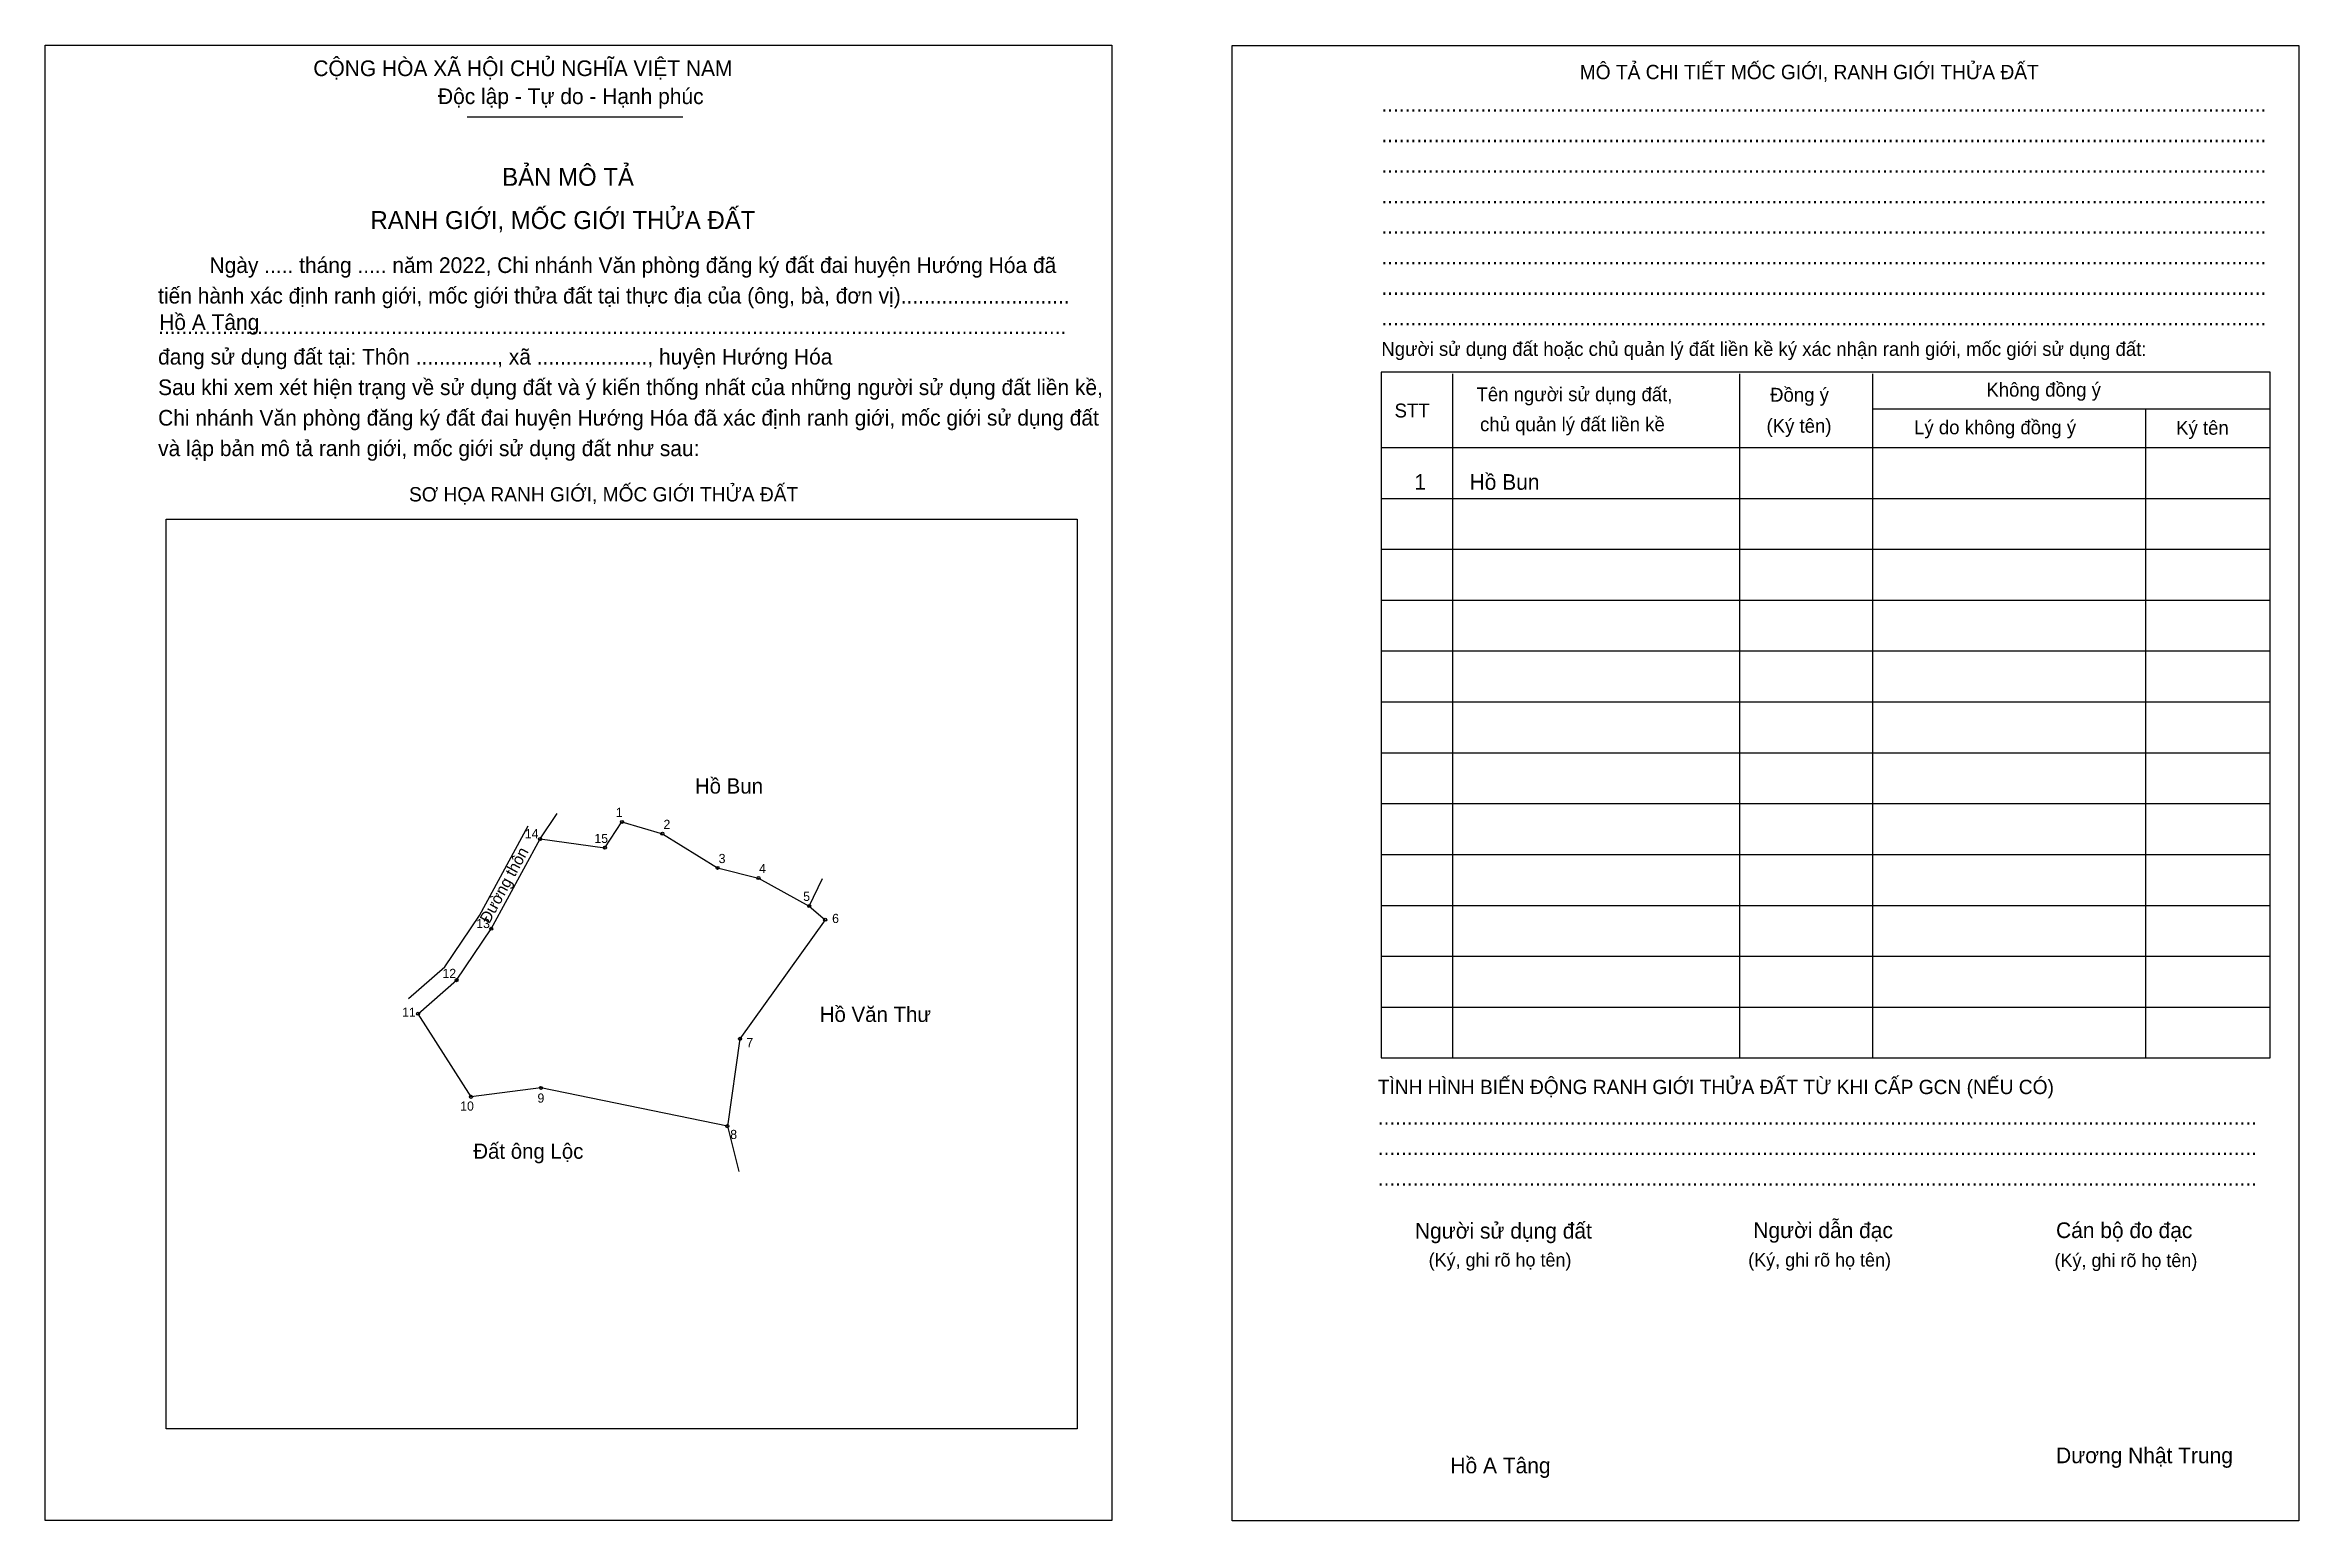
# Model space of a CAD drawing. Extents: x 544373 to 545056, y 1838283 to 1838731.
import ezdxf

# ---------------------------------------------------------------- set-up
doc = ezdxf.new("R2010")
doc.units = 0
for name, color, linetype in [('Level 1', 7, 'Continuous'), ('Level 10', 7, 'Continuous'), ('Level 11', 7, 'Continuous'), ('Level 2', 7, 'Continuous'), ('Level 25', 7, 'Continuous'), ('Level 27', 7, 'Continuous'), ('Level 36', 7, 'Continuous'), ('Level 52', 7, 'Continuous'), ('Level 55', 7, 'Continuous'), ('Level 6', 7, 'Continuous'), ('Level 9', 7, 'Continuous')]:
    doc.layers.add(name, color=color, linetype=linetype)

msp = doc.modelspace()

# ---------------------------------------------------------------- linework, layer by layer
at = {"layer": 'Level 1'}
for p, q in [((544373.33, 1838730.76), (544373.33, 1838730.76)), ((544733.04, 1838730.61), (544733.04, 1838730.61)), ((544501.26, 1838709.02), (544566.64, 1838709.02)), ((544799.87, 1838631.15), (544799.87, 1838423.75)), ((544886.84, 1838631.15), (544886.84, 1838423.75)), ((544927.08, 1838631.15), (544927.08, 1838423.75)), ((544927.08, 1838620.51), (545047.67, 1838620.51)), ((545009.89, 1838620.51), (545009.89, 1838423.75)), ((544778.28, 1838608.79), (545047.67, 1838608.79)), ((544778.28, 1838593.37), (545047.67, 1838593.37)), ((544410.05, 1838587.05), (544410.05, 1838587.05)), ((544778.28, 1838577.95), (545047.67, 1838577.95)), ((544778.28, 1838562.53), (545047.67, 1838562.53)), ((544778.28, 1838547.11), (545047.67, 1838547.11)), ((544778.28, 1838531.69), (545047.67, 1838531.69)), ((544778.28, 1838516.27), (545047.67, 1838516.27)), ((544778.28, 1838500.85), (545047.67, 1838500.85)), ((544778.28, 1838485.43), (545047.67, 1838485.43)), ((544778.28, 1838470.01), (545047.67, 1838470.01)), ((544778.28, 1838454.59), (545047.67, 1838454.59)), ((544778.28, 1838439.17), (545047.67, 1838439.17)), ((544686.07, 1838311.34), (544686.07, 1838311.34)), ((544696.65, 1838283.58), (544696.65, 1838283.58)), ((545056.35, 1838283.43), (545056.35, 1838283.43))]:
    msp.add_line(p, q, dxfattribs=at)
for points in [[(545047.67, 1838631.61), (544778.28, 1838631.61), (544778.28, 1838423.75), (545047.67, 1838423.75)], [(544410.05, 1838587.05), (544686.07, 1838587.05), (544686.07, 1838311.34), (544410.05, 1838311.34)]]:
    msp.add_lwpolyline(points, close=True, dxfattribs=at)
at = {"layer": 'Level 10'}
for p, q in [((544504.94, 1838466.92), (544519.75, 1838494.14)), ((544494.45, 1838451.34), (544504.94, 1838466.92)), ((544483.46, 1838441.76), (544494.45, 1838451.34)), ((544580.1, 1838403.09), (544583.6, 1838389.32))]:
    msp.add_line(p, q, dxfattribs=at)
msp.add_lwpolyline([(544486.38, 1838437.18), (544498.04, 1838447.34), (544508.53, 1838462.92), (544523.34, 1838490.14), (544543, 1838487.49), (544548.13, 1838495.3), (544560.43, 1838491.73), (544577.12, 1838481.37), (544589.54, 1838478.29), (544604.91, 1838469.79), (544609.74, 1838465.66), (544583.92, 1838429.56), (544580.1, 1838403.09), (544523.6, 1838414.68), (544502.43, 1838411.97)], close=True, dxfattribs=at)
at = {"layer": 'Level 11'}
for centre in [(544548.13, 1838495.3), (544523.34, 1838490.14), (544560.43, 1838491.73), (544543, 1838487.49), (544577.12, 1838481.37), (544589.54, 1838478.29), (544604.91, 1838469.79), (544508.53, 1838462.92), (544609.74, 1838465.66), (544498.04, 1838447.34), (544486.38, 1838437.18), (544486.38, 1838437.18), (544583.92, 1838429.56), (544523.6, 1838414.68), (544502.43, 1838411.97), (544580.1, 1838403.09)]:
    msp.add_circle(centre, 0.463, dxfattribs=at)
at = {"layer": 'Level 2'}
for points in [[(544373.34, 1838730.76), (544696.65, 1838730.76), (544696.65, 1838283.58), (544373.34, 1838283.58)], [(544733.04, 1838730.61), (545056.35, 1838730.61), (545056.35, 1838283.43), (544733.04, 1838283.43)]]:
    msp.add_lwpolyline(points, close=True, dxfattribs=at)
at = {"layer": 'Level 25'}
msp.add_line((544498.04, 1838447.34), (544508.53, 1838462.92), dxfattribs=at)
at = {"layer": 'Level 27'}
for p, q in [((544523.34, 1838490.14), (544528.51, 1838497.81)), ((544604.91, 1838469.79), (544608.89, 1838478.14))]:
    msp.add_line(p, q, dxfattribs=at)

# ---------------------------------------------------------------- texts
at = {"layer": 'Level 1'}
for s, height, p in [('CỘNG HÒA XÃ HỘI CHỦ NGHĨA VIỆT NAM', 4.7491, (544454.62, 1838721.36)), ('MÔ TẢ CHI TIẾT MỐC GIỚI, RANH GIỚI THỬA ĐẤT', 4.342, (544838.4, 1838720.42)), ('Độc lập - Tự do - Hạnh phúc', 4.7491, (544492.4, 1838712.88)), ('........................................................................................................................................................', 4.74909, (544778.28, 1838710.56)), ('........................................................................................................................................................', 4.74909, (544778.28, 1838701.31)), ('BẢN MÔ TẢ', 5.428, (544511.86, 1838688.11)), ('........................................................................................................................................................', 4.74909, (544778.28, 1838692.06)), ('RANH GIỚI, MỐC GIỚI THỬA ĐẤT', 5.4281, (544471.94, 1838675.01)), ('........................................................................................................................................................', 4.74909, (544778.28, 1838682.81)), ('........................................................................................................................................................', 4.74909, (544778.28, 1838673.56)), ('Ngày ..... tháng ..... năm 2022, Chi nhánh Văn phòng đăng ký đất đai huyện Hướng Hóa đã', 4.7491, (544423.16, 1838661.68)), ('........................................................................................................................................................', 4.74909, (544778.28, 1838664.3)), ('tiến hành xác định ranh giới, mốc giới thửa đất tại thực địa của (ông, bà, đơn vị).............................', 4.74909, (544407.59, 1838652.43)), ('........................................................................................................................................................', 4.74909, (544778.28, 1838655.05)), ('........................................................................................................................................................', 4.74909, (544778.28, 1838645.8)), ('đang sử dụng đất tại: Thôn .............., xã ..................., huyện Hướng Hóa', 4.7491, (544407.59, 1838633.93)), ('............................................................................................................................................................', 4.74909, (544407.59, 1838643.18)), ('Người sử dụng đất hoặc chủ quản lý đất liền kề ký xác nhận ranh giới, mốc giới sử dụng đất:', 4.2068, (544778.28, 1838636.55)), ('Sau khi xem xét hiện trạng về sử dụng đất và ý kiến thống nhất của những người sử dụng đất liền kề,', 4.7491, (544407.59, 1838624.67)), ('Tên người sử dụng đất,', 4.2068, (544807.12, 1838622.82)), ('Đồng ý', 4.207, (544896.09, 1838622.67)), ('Không đồng ý', 4.2068, (544961.63, 1838624.21)), ('Chi nhánh Văn phòng đăng ký đất đai huyện Hướng Hóa đã xác định ranh giới, mốc giới sử dụng đất', 4.7491, (544407.59, 1838615.42)), ('STT', 4.207, (544782.29, 1838617.89)), ('chủ quản lý đất liền kề', 4.2068, (544808.2, 1838613.73)), ('(Ký tên)', 4.207, (544895.01, 1838613.26)), ('Lý do không đồng ý', 4.2068, (544939.73, 1838612.8)), ('Ký tên', 4.207, (545019.14, 1838612.65)), ('và lập bản mô tả ranh giới, mốc giới sử dụng đất như sau:', 4.7491, (544407.59, 1838606.17)), ('SƠ HỌA RANH GIỚI, MỐC GIỚI THỬA ĐẤT', 4.342, (544483.62, 1838592.43)), ('TÌNH HÌNH BIẾN ĐỘNG RANH GIỚI THỬA ĐẤT TỪ KHI CẤP GCN (NẾU CÓ)', 4.342, (544777.2, 1838412.8)), ('.......................................................................................................................................................', 4.74909, (544777.2, 1838403.55)), ('.......................................................................................................................................................', 4.74909, (544777.2, 1838394.3)), ('.......................................................................................................................................................', 4.74909, (544777.2, 1838385.05)), ('Người sử dụng đất', 4.7491, (544788.46, 1838369.01)), ('Người dẫn đạc', 4.7491, (544891, 1838369.17)), ('Cán bộ đo đạc', 4.7491, (544982.75, 1838369.17)), ('(Ký, ghi rõ họ tên)', 4.0709, (544792.62, 1838360.53)), ('(Ký, ghi rõ họ tên)', 4.0709, (544889.46, 1838360.53)), ('(Ký, ghi rõ họ tên)', 4.0709, (544982.29, 1838360.38)), ('Dương Nhật Trung', 4.7491, (544982.75, 1838300.93))]:
    msp.add_text(s, height=height, dxfattribs=at).set_placement(p)
at = {"layer": 'Level 10'}
msp.add_text('Đường thôn', height=3.5, rotation=61.45004, dxfattribs=at).set_placement((544507.94, 1838464.27))
at = {"layer": 'Level 36'}
for s, p in [('Hồ Bun', (544570.27, 1838503.89)), ('Hồ Văn Thư', (544608.1, 1838434.67)), ('Đất ông Lộc', (544503.11, 1838393.2))]:
    msp.add_text(s, height=4.626, dxfattribs=at).set_placement(p)
at = {"layer": 'Level 52'}
for s, height, p in [('1', 4.75, (544788.29, 1838595.96)), ('Hồ Bun', 4.749, (544805.02, 1838595.96))]:
    msp.add_text(s, height=height, dxfattribs=at).set_placement(p)
at = {"layer": 'Level 55'}
for s, p in [('1', (544548.04, 1838495.3)), ('14', (544523.12, 1838490.14)), ('2', (544560.33, 1838491.73)), ('15', (544542.79, 1838487.49)), ('3', (544577.03, 1838481.37)), ('4', (544589.43, 1838478.29)), ('5', (544604.81, 1838469.79)), ('13', (544508.32, 1838462.92)), ('6', (544609.63, 1838465.66)), ('12', (544497.82, 1838447.34)), ('11', (544486.18, 1838437.18)), ('7', (544583.82, 1838429.56)), ('9', (544523.5, 1838414.68)), ('10', (544502.21, 1838411.97)), ('8', (544580, 1838403.09))]:
    msp.add_text(s, height=0.308, dxfattribs=at).set_placement(p)
at = {"layer": 'Level 6'}
for p in [(544407.91, 1838644.41), (544799.21, 1838297.87)]:
    msp.add_text('Hồ A Tâng', height=4.749, dxfattribs=at).set_placement(p)
at = {"layer": 'Level 9'}
for s, height, p in [('1', 2.78, (544546.29, 1838496.81)), ('2', 2.78, (544560.74, 1838493.16)), ('14', 2.776, (544518.72, 1838490.35)), ('15', 2.776, (544539.81, 1838488.91)), ('3', 2.78, (544577.46, 1838482.82)), ('4', 2.78, (544589.71, 1838479.77)), ('5', 2.78, (544603.08, 1838471.34)), ('13', 2.776, (544504.01, 1838463.13)), ('6', 2.78, (544611.85, 1838464.65)), ('12', 2.776, (544493.76, 1838447.99)), ('11', 2.776, (544481.53, 1838436.23)), ('7', 2.78, (544585.85, 1838427.02)), ('10', 2.776, (544499.14, 1838407.79)), ('9', 2.78, (544522.55, 1838410.21)), ('8', 2.78, (544580.97, 1838399.18))]:
    msp.add_text(s, height=height, dxfattribs=at).set_placement(p)

doc.saveas('drawing.dxf')
